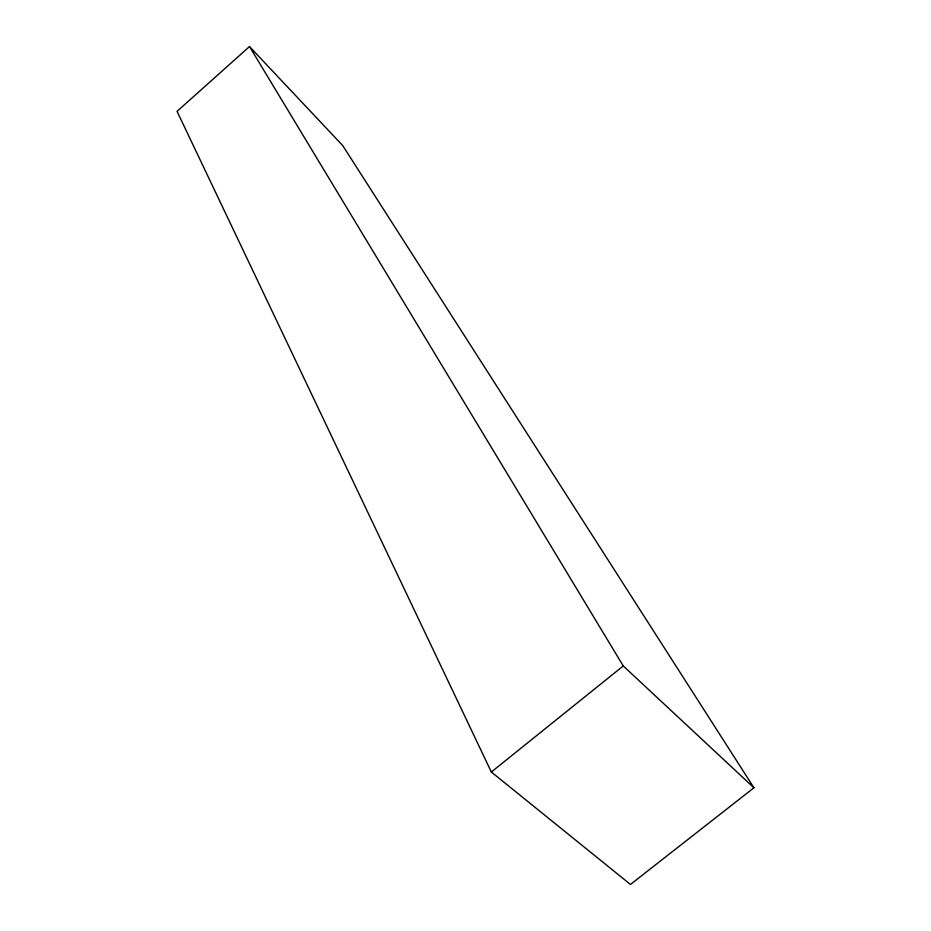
<?xml version="1.0" encoding="UTF-8"?>
<svg xmlns="http://www.w3.org/2000/svg" width="931" height="931" viewBox="0 0 931 931"><rect width="100%" height="100%" fill="white"/><g stroke="black" fill="none" stroke-linecap="round" stroke-linejoin="round"><path stroke-width="1.4" d="M249.496 46.55L177.065 111.359L491.347 772.02L630.462 884.45L753.935 787.789L342.724 145.585L249.496 46.55L623.258 665.944L753.935 787.789M491.347 772.02L623.258 665.944"/></g></svg>
